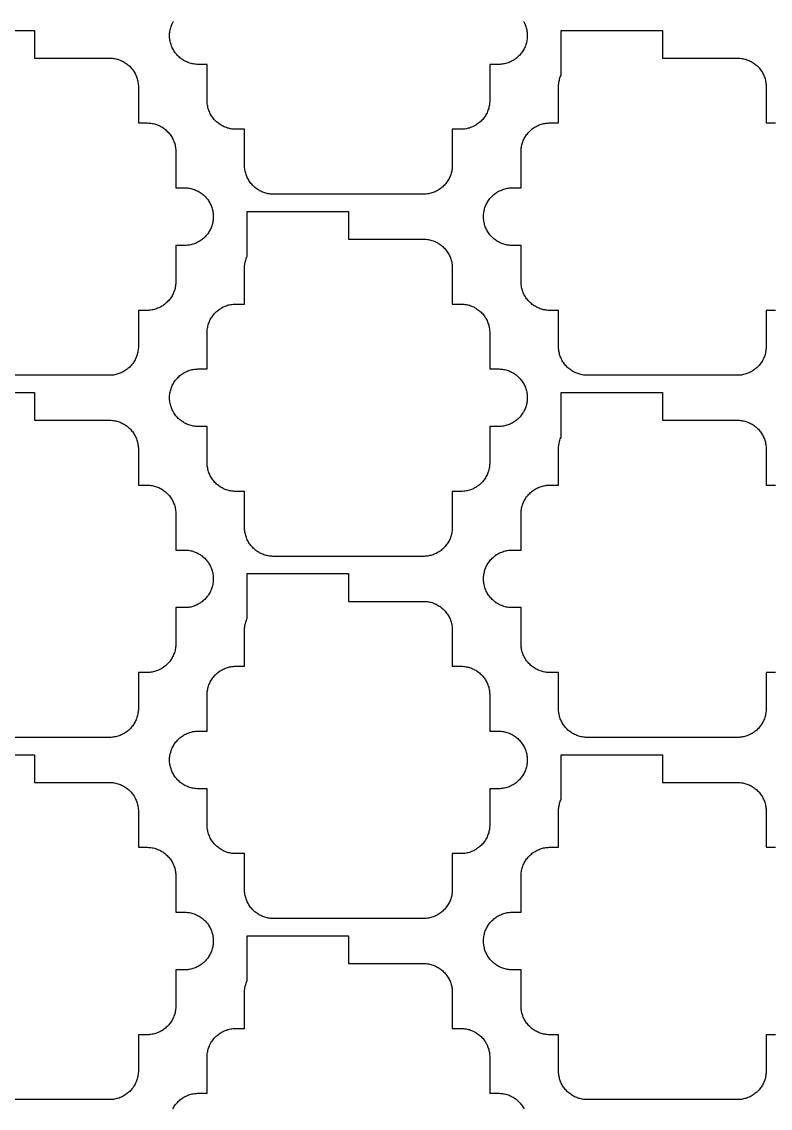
# Model space of a CAD drawing. Extents: x -49 to 54, y -38 to 38.
# Drawn here: x 2.5 to 15.47, y -20.18 to -1.33 of the extents above; entities that cross this region are included whole.
import ezdxf

# ---------------------------------------------------------------- set-up
doc = ezdxf.new("R2010")
doc.units = 0
doc.layers.add('CONDUCTIVE_LAYER_BACK_LAYER', color=2, linetype='CONTINUOUS')

msp = doc.modelspace()

# ---------------------------------------------------------------- linework, layer by layer
at = {"layer": 'CONDUCTIVE_LAYER_BACK_LAYER'}
for points in [[(0.964, -1.481), (2.721, -1.481), (2.721, -1.961), (4.031, -1.961), (4.051, -1.962), (4.071, -1.964), (4.09, -1.966), (4.11, -1.969), (4.129, -1.973), (4.149, -1.978), (4.168, -1.983), (4.187, -1.989), (4.205, -1.996), (4.224, -2.004), (4.242, -2.013), (4.259, -2.022), (4.277, -2.031), (4.294, -2.042), (4.31, -2.053), (4.326, -2.065), (4.341, -2.077), (4.356, -2.09), (4.371, -2.104), (4.385, -2.118), (4.398, -2.133), (4.411, -2.148), (4.423, -2.164), (4.435, -2.18), (4.445, -2.197), (4.456, -2.214), (4.465, -2.231), (4.474, -2.249), (4.482, -2.267), (4.489, -2.286), (4.496, -2.305), (4.502, -2.324), (4.507, -2.343), (4.511, -2.362), (4.515, -2.382), (4.517, -2.402), (4.519, -2.421), (4.521, -2.441), (4.521, -2.461), (4.521, -3.087), (4.681, -3.087), (4.701, -3.088), (4.721, -3.089), (4.74, -3.092), (4.76, -3.095), (4.779, -3.099), (4.799, -3.104), (4.818, -3.109), (4.837, -3.115), (4.855, -3.122), (4.874, -3.13), (4.892, -3.138), (4.909, -3.147), (4.927, -3.157), (4.944, -3.168), (4.96, -3.179), (4.976, -3.191), (4.991, -3.203), (5.006, -3.216), (5.021, -3.23), (5.035, -3.244), (5.048, -3.259), (5.061, -3.274), (5.073, -3.29), (5.085, -3.306), (5.095, -3.323), (5.106, -3.34), (5.115, -3.357), (5.124, -3.375), (5.132, -3.393), (5.139, -3.412), (5.146, -3.431), (5.152, -3.45), (5.157, -3.469), (5.161, -3.488), (5.165, -3.508), (5.167, -3.527), (5.169, -3.547), (5.171, -3.567), (5.171, -3.587), (5.171, -4.213), (5.331, -4.213), (5.351, -4.214), (5.371, -4.215), (5.39, -4.218), (5.41, -4.221), (5.429, -4.225), (5.449, -4.229), (5.468, -4.235), (5.487, -4.241), (5.505, -4.248), (5.524, -4.256), (5.542, -4.264), (5.559, -4.273), (5.577, -4.283), (5.594, -4.294), (5.61, -4.305), (5.626, -4.317), (5.641, -4.329), (5.656, -4.342), (5.671, -4.356), (5.685, -4.37), (5.698, -4.385), (5.711, -4.4), (5.723, -4.416), (5.735, -4.432), (5.745, -4.449), (5.756, -4.466), (5.765, -4.483), (5.774, -4.501), (5.782, -4.519), (5.789, -4.538), (5.796, -4.556), (5.802, -4.575), (5.807, -4.595), (5.811, -4.614), (5.815, -4.634), (5.817, -4.653), (5.819, -4.673), (5.821, -4.693), (5.821, -4.713), (5.821, -4.733), (5.819, -4.753), (5.817, -4.772), (5.815, -4.792), (5.811, -4.812), (5.807, -4.831), (5.802, -4.85), (5.796, -4.869), (5.789, -4.888), (5.782, -4.906), (5.774, -4.925), (5.765, -4.942), (5.756, -4.96), (5.745, -4.977), (5.735, -4.994), (5.723, -5.01), (5.711, -5.026), (5.698, -5.041), (5.685, -5.056), (5.671, -5.07), (5.656, -5.083), (5.641, -5.097), (5.626, -5.109), (5.61, -5.121), (5.594, -5.132), (5.577, -5.142), (5.559, -5.152), (5.542, -5.161), (5.524, -5.17), (5.505, -5.178), (5.487, -5.184), (5.468, -5.191), (5.449, -5.196), (5.429, -5.201), (5.41, -5.205), (5.39, -5.208), (5.371, -5.21), (5.351, -5.212), (5.331, -5.213), (5.171, -5.213), (5.171, -5.839), (5.171, -5.858), (5.169, -5.878), (5.167, -5.898), (5.165, -5.918), (5.161, -5.937), (5.157, -5.957), (5.152, -5.976), (5.146, -5.995), (5.139, -6.014), (5.132, -6.032), (5.124, -6.05), (5.115, -6.068), (5.106, -6.086), (5.095, -6.103), (5.085, -6.119), (5.073, -6.136), (5.061, -6.151), (5.048, -6.167), (5.035, -6.181), (5.021, -6.196), (5.006, -6.209), (4.991, -6.222), (4.976, -6.235), (4.96, -6.247), (4.944, -6.258), (4.927, -6.268), (4.909, -6.278), (4.892, -6.287), (4.874, -6.296), (4.855, -6.303), (4.837, -6.31), (4.818, -6.317), (4.799, -6.322), (4.779, -6.327), (4.76, -6.331), (4.74, -6.334), (4.721, -6.336), (4.701, -6.338), (4.681, -6.339), (4.521, -6.339), (4.521, -6.964), (4.521, -6.984), (4.519, -7.004), (4.517, -7.024), (4.515, -7.044), (4.511, -7.063), (4.507, -7.083), (4.502, -7.102), (4.496, -7.121), (4.489, -7.14), (4.482, -7.158), (4.474, -7.176), (4.465, -7.194), (4.456, -7.212), (4.445, -7.229), (4.435, -7.245), (4.423, -7.262), (4.411, -7.277), (4.398, -7.293), (4.385, -7.307), (4.371, -7.322), (4.356, -7.335), (4.341, -7.348), (4.326, -7.361), (4.31, -7.372), (4.294, -7.384), (4.277, -7.394), (4.259, -7.404), (4.242, -7.413), (4.224, -7.421), (4.205, -7.429), (4.187, -7.436), (4.168, -7.442), (4.149, -7.448), (4.129, -7.453), (4.11, -7.456), (4.09, -7.46), (4.071, -7.462), (4.051, -7.464), (4.031, -7.464), (1.411, -7.464)], [(11.197, -1.324), (11.207, -1.341), (11.216, -1.359), (11.224, -1.377), (11.231, -1.396), (11.238, -1.415), (11.244, -1.434), (11.249, -1.453), (11.253, -1.472), (11.256, -1.492), (11.259, -1.511), (11.261, -1.531), (11.262, -1.551), (11.263, -1.571), (11.262, -1.591), (11.261, -1.611), (11.259, -1.63), (11.256, -1.65), (11.253, -1.67), (11.249, -1.689), (11.244, -1.708), (11.238, -1.727), (11.231, -1.746), (11.224, -1.765), (11.216, -1.783), (11.207, -1.801), (11.197, -1.818), (11.187, -1.835), (11.176, -1.852), (11.165, -1.868), (11.153, -1.884), (11.14, -1.899), (11.127, -1.914), (11.113, -1.928), (11.098, -1.942), (11.083, -1.955), (11.068, -1.967), (11.052, -1.979), (11.035, -1.99), (11.019, -2.001), (11.001, -2.01), (10.984, -2.02), (10.966, -2.028), (10.947, -2.036), (10.929, -2.043), (10.91, -2.049), (10.891, -2.054), (10.871, -2.059), (10.852, -2.063), (10.832, -2.066), (10.812, -2.068), (10.793, -2.07), (10.773, -2.071), (10.613, -2.071), (10.613, -2.697), (10.612, -2.717), (10.611, -2.736), (10.609, -2.756), (10.606, -2.776), (10.603, -2.796), (10.599, -2.815), (10.594, -2.834), (10.588, -2.853), (10.581, -2.872), (10.574, -2.89), (10.566, -2.909), (10.557, -2.926), (10.547, -2.944), (10.537, -2.961), (10.526, -2.978), (10.515, -2.994), (10.503, -3.01), (10.49, -3.025), (10.477, -3.04), (10.463, -3.054), (10.448, -3.067), (10.433, -3.08), (10.418, -3.093), (10.402, -3.105), (10.385, -3.116), (10.369, -3.126), (10.351, -3.136), (10.334, -3.145), (10.316, -3.154), (10.297, -3.162), (10.279, -3.168), (10.26, -3.175), (10.241, -3.18), (10.221, -3.185), (10.202, -3.189), (10.182, -3.192), (10.162, -3.194), (10.143, -3.196), (10.123, -3.197), (9.963, -3.197), (9.963, -3.823), (9.962, -3.842), (9.961, -3.862), (9.959, -3.882), (9.956, -3.902), (9.953, -3.921), (9.949, -3.941), (9.944, -3.96), (9.938, -3.979), (9.931, -3.998), (9.924, -4.016), (9.916, -4.034), (9.907, -4.052), (9.897, -4.07), (9.887, -4.087), (9.876, -4.103), (9.865, -4.12), (9.853, -4.135), (9.84, -4.151), (9.827, -4.165), (9.813, -4.18), (9.798, -4.193), (9.783, -4.206), (9.768, -4.219), (9.752, -4.231), (9.735, -4.242), (9.719, -4.252), (9.701, -4.262), (9.684, -4.271), (9.666, -4.28), (9.647, -4.287), (9.629, -4.294), (9.61, -4.301), (9.591, -4.306), (9.571, -4.311), (9.552, -4.315), (9.532, -4.318), (9.512, -4.32), (9.493, -4.322), (9.473, -4.322), (6.853, -4.322), (6.833, -4.322), (6.813, -4.32), (6.793, -4.318), (6.774, -4.315), (6.754, -4.311), (6.735, -4.306), (6.716, -4.301), (6.697, -4.294), (6.678, -4.287), (6.66, -4.28), (6.642, -4.271), (6.624, -4.262), (6.607, -4.252), (6.59, -4.242), (6.574, -4.231), (6.558, -4.219), (6.542, -4.206), (6.527, -4.193), (6.513, -4.18), (6.499, -4.165), (6.486, -4.151), (6.473, -4.135), (6.461, -4.12), (6.449, -4.103), (6.438, -4.087), (6.428, -4.07), (6.419, -4.052), (6.41, -4.034), (6.402, -4.016), (6.394, -3.998), (6.388, -3.979), (6.382, -3.96), (6.377, -3.941), (6.373, -3.921), (6.369, -3.902), (6.366, -3.882), (6.364, -3.862), (6.363, -3.842), (6.363, -3.823), (6.363, -3.197), (6.203, -3.197), (6.183, -3.196), (6.163, -3.194), (6.143, -3.192), (6.124, -3.189), (6.104, -3.185), (6.085, -3.18), (6.066, -3.175), (6.047, -3.168), (6.028, -3.162), (6.01, -3.154), (5.992, -3.145), (5.974, -3.136), (5.957, -3.126), (5.94, -3.116), (5.924, -3.105), (5.908, -3.093), (5.892, -3.08), (5.877, -3.067), (5.863, -3.054), (5.849, -3.04), (5.836, -3.025), (5.823, -3.01), (5.811, -2.994), (5.799, -2.978), (5.788, -2.961), (5.778, -2.944), (5.769, -2.926), (5.76, -2.909), (5.752, -2.89), (5.744, -2.872), (5.738, -2.853), (5.732, -2.834), (5.727, -2.815), (5.723, -2.796), (5.719, -2.776), (5.716, -2.756), (5.714, -2.736), (5.713, -2.717), (5.713, -2.697), (5.713, -2.071), (5.553, -2.071), (5.533, -2.07), (5.513, -2.068), (5.493, -2.066), (5.474, -2.063), (5.454, -2.059), (5.435, -2.054), (5.416, -2.049), (5.397, -2.043), (5.378, -2.036), (5.36, -2.028), (5.342, -2.02), (5.324, -2.01), (5.307, -2.001), (5.29, -1.99), (5.274, -1.979), (5.258, -1.967), (5.242, -1.955), (5.227, -1.942), (5.213, -1.928), (5.199, -1.914), (5.186, -1.899), (5.173, -1.884), (5.161, -1.868), (5.149, -1.852), (5.138, -1.835), (5.128, -1.818), (5.119, -1.801), (5.11, -1.783), (5.102, -1.765), (5.094, -1.746), (5.088, -1.727), (5.082, -1.708), (5.077, -1.689), (5.073, -1.67), (5.069, -1.65), (5.066, -1.63), (5.064, -1.611), (5.063, -1.591), (5.063, -1.571), (5.063, -1.551), (5.064, -1.531), (5.066, -1.511), (5.069, -1.492), (5.073, -1.472), (5.077, -1.453), (5.082, -1.434), (5.088, -1.415), (5.094, -1.396), (5.102, -1.377), (5.11, -1.359), (5.119, -1.341), (5.128, -1.324)], [(15.565, -6.339), (15.405, -6.339), (15.405, -6.964), (15.404, -6.984), (15.403, -7.004), (15.401, -7.024), (15.398, -7.044), (15.395, -7.063), (15.39, -7.083), (15.385, -7.102), (15.38, -7.121), (15.373, -7.14), (15.366, -7.158), (15.358, -7.176), (15.349, -7.194), (15.339, -7.212), (15.329, -7.229), (15.318, -7.245), (15.307, -7.262), (15.295, -7.277), (15.282, -7.293), (15.269, -7.307), (15.255, -7.322), (15.24, -7.335), (15.225, -7.348), (15.21, -7.361), (15.194, -7.372), (15.177, -7.384), (15.16, -7.394), (15.143, -7.404), (15.125, -7.413), (15.107, -7.421), (15.089, -7.429), (15.07, -7.436), (15.052, -7.442), (15.032, -7.448), (15.013, -7.453), (14.994, -7.456), (14.974, -7.46), (14.954, -7.462), (14.934, -7.464), (14.915, -7.464), (12.295, -7.464), (12.275, -7.464), (12.255, -7.462), (12.235, -7.46), (12.216, -7.456), (12.196, -7.453), (12.177, -7.448), (12.158, -7.442), (12.139, -7.436), (12.12, -7.429), (12.102, -7.421), (12.084, -7.413), (12.066, -7.404), (12.049, -7.394), (12.032, -7.384), (12.016, -7.372), (12, -7.361), (11.984, -7.348), (11.969, -7.335), (11.955, -7.322), (11.941, -7.307), (11.927, -7.293), (11.915, -7.277), (11.902, -7.262), (11.891, -7.245), (11.88, -7.229), (11.87, -7.212), (11.861, -7.194), (11.852, -7.176), (11.844, -7.158), (11.836, -7.14), (11.83, -7.121), (11.824, -7.102), (11.819, -7.083), (11.814, -7.063), (11.811, -7.044), (11.808, -7.024), (11.806, -7.004), (11.805, -6.984), (11.805, -6.964), (11.805, -6.339), (11.645, -6.339), (11.625, -6.338), (11.605, -6.336), (11.585, -6.334), (11.566, -6.331), (11.546, -6.327), (11.527, -6.322), (11.508, -6.317), (11.489, -6.31), (11.47, -6.303), (11.452, -6.296), (11.434, -6.287), (11.416, -6.278), (11.399, -6.268), (11.382, -6.258), (11.366, -6.247), (11.35, -6.235), (11.334, -6.222), (11.319, -6.209), (11.305, -6.196), (11.291, -6.181), (11.277, -6.167), (11.265, -6.151), (11.252, -6.136), (11.241, -6.119), (11.23, -6.103), (11.22, -6.086), (11.211, -6.068), (11.202, -6.05), (11.194, -6.032), (11.186, -6.014), (11.18, -5.995), (11.174, -5.976), (11.169, -5.957), (11.164, -5.937), (11.161, -5.918), (11.158, -5.898), (11.156, -5.878), (11.155, -5.858), (11.155, -5.839), (11.155, -5.213), (10.995, -5.213), (10.975, -5.212), (10.955, -5.21), (10.935, -5.208), (10.916, -5.205), (10.896, -5.201), (10.877, -5.196), (10.858, -5.191), (10.839, -5.184), (10.82, -5.178), (10.802, -5.17), (10.784, -5.161), (10.766, -5.152), (10.749, -5.142), (10.732, -5.132), (10.716, -5.121), (10.7, -5.109), (10.684, -5.097), (10.669, -5.083), (10.655, -5.07), (10.641, -5.056), (10.627, -5.041), (10.615, -5.026), (10.602, -5.01), (10.591, -4.994), (10.58, -4.977), (10.57, -4.96), (10.561, -4.942), (10.552, -4.925), (10.544, -4.906), (10.536, -4.888), (10.53, -4.869), (10.524, -4.85), (10.519, -4.831), (10.514, -4.812), (10.511, -4.792), (10.508, -4.772), (10.506, -4.753), (10.505, -4.733), (10.505, -4.713), (10.505, -4.693), (10.506, -4.673), (10.508, -4.653), (10.511, -4.634), (10.514, -4.614), (10.519, -4.595), (10.524, -4.575), (10.53, -4.556), (10.536, -4.538), (10.544, -4.519), (10.552, -4.501), (10.561, -4.483), (10.57, -4.466), (10.58, -4.449), (10.591, -4.432), (10.602, -4.416), (10.615, -4.4), (10.627, -4.385), (10.641, -4.37), (10.655, -4.356), (10.669, -4.342), (10.684, -4.329), (10.7, -4.317), (10.716, -4.305), (10.732, -4.294), (10.749, -4.283), (10.766, -4.273), (10.784, -4.264), (10.802, -4.256), (10.82, -4.248), (10.839, -4.241), (10.858, -4.235), (10.877, -4.229), (10.896, -4.225), (10.916, -4.221), (10.935, -4.218), (10.955, -4.215), (10.975, -4.214), (10.995, -4.213), (11.155, -4.213), (11.155, -3.587), (11.155, -3.567), (11.156, -3.547), (11.158, -3.527), (11.161, -3.508), (11.164, -3.488), (11.169, -3.469), (11.174, -3.45), (11.18, -3.431), (11.186, -3.412), (11.194, -3.393), (11.202, -3.375), (11.211, -3.357), (11.22, -3.34), (11.23, -3.323), (11.241, -3.306), (11.252, -3.29), (11.265, -3.274), (11.277, -3.259), (11.291, -3.244), (11.305, -3.23), (11.319, -3.216), (11.334, -3.203), (11.35, -3.191), (11.366, -3.179), (11.382, -3.168), (11.399, -3.157), (11.416, -3.147), (11.434, -3.138), (11.452, -3.13), (11.47, -3.122), (11.489, -3.115), (11.508, -3.109), (11.527, -3.104), (11.546, -3.099), (11.566, -3.095), (11.585, -3.092), (11.605, -3.089), (11.625, -3.088), (11.645, -3.087), (11.805, -3.087), (11.805, -2.461), (11.805, -2.441), (11.806, -2.421), (11.808, -2.402), (11.811, -2.382), (11.814, -2.362), (11.819, -2.343), (11.824, -2.324), (11.83, -2.305), (11.836, -2.286), (11.844, -2.267), (11.848, -2.258), (11.848, -1.481), (13.605, -1.481), (13.605, -1.961), (14.915, -1.961), (14.934, -1.962), (14.954, -1.964), (14.974, -1.966), (14.994, -1.969), (15.013, -1.973), (15.032, -1.978), (15.052, -1.983), (15.07, -1.989), (15.089, -1.996), (15.107, -2.004), (15.125, -2.013), (15.143, -2.022), (15.16, -2.031), (15.177, -2.042), (15.194, -2.053), (15.21, -2.065), (15.225, -2.077), (15.24, -2.09), (15.255, -2.104), (15.269, -2.118), (15.282, -2.133), (15.295, -2.148), (15.307, -2.164), (15.318, -2.18), (15.329, -2.197), (15.339, -2.214), (15.349, -2.231), (15.358, -2.249), (15.366, -2.267), (15.373, -2.286), (15.38, -2.305), (15.385, -2.324), (15.39, -2.343), (15.395, -2.362), (15.398, -2.382), (15.401, -2.402), (15.403, -2.421), (15.404, -2.441), (15.405, -2.461), (15.405, -3.087), (15.565, -3.087)], [(0.964, -7.765), (2.721, -7.765), (2.721, -8.245), (4.031, -8.245), (4.051, -8.246), (4.071, -8.247), (4.09, -8.25), (4.11, -8.253), (4.129, -8.257), (4.149, -8.261), (4.168, -8.267), (4.187, -8.273), (4.205, -8.28), (4.224, -8.288), (4.242, -8.296), (4.259, -8.305), (4.277, -8.315), (4.294, -8.326), (4.31, -8.337), (4.326, -8.349), (4.341, -8.361), (4.356, -8.374), (4.371, -8.388), (4.385, -8.402), (4.398, -8.417), (4.411, -8.432), (4.423, -8.448), (4.435, -8.464), (4.445, -8.481), (4.456, -8.498), (4.465, -8.515), (4.474, -8.533), (4.482, -8.551), (4.489, -8.57), (4.496, -8.588), (4.502, -8.607), (4.507, -8.627), (4.511, -8.646), (4.515, -8.666), (4.517, -8.685), (4.519, -8.705), (4.521, -8.725), (4.521, -8.745), (4.521, -9.371), (4.681, -9.371), (4.701, -9.372), (4.721, -9.373), (4.74, -9.376), (4.76, -9.379), (4.779, -9.383), (4.799, -9.387), (4.818, -9.393), (4.837, -9.399), (4.855, -9.406), (4.874, -9.414), (4.892, -9.422), (4.909, -9.431), (4.927, -9.441), (4.944, -9.452), (4.96, -9.463), (4.976, -9.474), (4.991, -9.487), (5.006, -9.5), (5.021, -9.514), (5.035, -9.528), (5.048, -9.543), (5.061, -9.558), (5.073, -9.574), (5.085, -9.59), (5.095, -9.606), (5.106, -9.624), (5.115, -9.641), (5.124, -9.659), (5.132, -9.677), (5.139, -9.696), (5.146, -9.714), (5.152, -9.733), (5.157, -9.752), (5.161, -9.772), (5.165, -9.791), (5.167, -9.811), (5.169, -9.831), (5.171, -9.851), (5.171, -9.871), (5.171, -10.497), (5.331, -10.497), (5.351, -10.497), (5.371, -10.499), (5.39, -10.501), (5.41, -10.504), (5.429, -10.508), (5.449, -10.513), (5.468, -10.519), (5.487, -10.525), (5.505, -10.532), (5.524, -10.539), (5.542, -10.548), (5.559, -10.557), (5.577, -10.567), (5.594, -10.577), (5.61, -10.589), (5.626, -10.6), (5.641, -10.613), (5.656, -10.626), (5.671, -10.639), (5.685, -10.654), (5.698, -10.668), (5.711, -10.684), (5.723, -10.699), (5.735, -10.716), (5.745, -10.732), (5.756, -10.749), (5.765, -10.767), (5.774, -10.785), (5.782, -10.803), (5.789, -10.821), (5.796, -10.84), (5.802, -10.859), (5.807, -10.878), (5.811, -10.898), (5.815, -10.917), (5.817, -10.937), (5.819, -10.957), (5.821, -10.977), (5.821, -10.997), (5.821, -11.016), (5.819, -11.036), (5.817, -11.056), (5.815, -11.076), (5.811, -11.095), (5.807, -11.115), (5.802, -11.134), (5.796, -11.153), (5.789, -11.172), (5.782, -11.19), (5.774, -11.208), (5.765, -11.226), (5.756, -11.244), (5.745, -11.261), (5.735, -11.277), (5.723, -11.294), (5.711, -11.309), (5.698, -11.325), (5.685, -11.339), (5.671, -11.354), (5.656, -11.367), (5.641, -11.38), (5.626, -11.393), (5.61, -11.404), (5.594, -11.416), (5.577, -11.426), (5.559, -11.436), (5.542, -11.445), (5.524, -11.454), (5.505, -11.461), (5.487, -11.468), (5.468, -11.474), (5.449, -11.48), (5.429, -11.485), (5.41, -11.489), (5.39, -11.492), (5.371, -11.494), (5.351, -11.496), (5.331, -11.496), (5.171, -11.496), (5.171, -12.122), (5.171, -12.142), (5.169, -12.162), (5.167, -12.182), (5.165, -12.202), (5.161, -12.221), (5.157, -12.241), (5.152, -12.26), (5.146, -12.279), (5.139, -12.297), (5.132, -12.316), (5.124, -12.334), (5.115, -12.352), (5.106, -12.369), (5.095, -12.387), (5.085, -12.403), (5.073, -12.419), (5.061, -12.435), (5.048, -12.45), (5.035, -12.465), (5.021, -12.479), (5.006, -12.493), (4.991, -12.506), (4.976, -12.519), (4.96, -12.53), (4.944, -12.541), (4.927, -12.552), (4.909, -12.562), (4.892, -12.571), (4.874, -12.579), (4.855, -12.587), (4.837, -12.594), (4.818, -12.6), (4.799, -12.606), (4.779, -12.61), (4.76, -12.614), (4.74, -12.618), (4.721, -12.62), (4.701, -12.621), (4.681, -12.622), (4.521, -12.622), (4.521, -13.248), (4.521, -13.268), (4.519, -13.288), (4.517, -13.308), (4.515, -13.327), (4.511, -13.347), (4.507, -13.366), (4.502, -13.386), (4.496, -13.405), (4.489, -13.423), (4.482, -13.442), (4.474, -13.46), (4.465, -13.478), (4.456, -13.495), (4.445, -13.512), (4.435, -13.529), (4.423, -13.545), (4.411, -13.561), (4.398, -13.576), (4.385, -13.591), (4.371, -13.605), (4.356, -13.619), (4.341, -13.632), (4.326, -13.644), (4.31, -13.656), (4.294, -13.667), (4.277, -13.678), (4.259, -13.688), (4.242, -13.697), (4.224, -13.705), (4.205, -13.713), (4.187, -13.72), (4.168, -13.726), (4.149, -13.732), (4.129, -13.736), (4.11, -13.74), (4.09, -13.743), (4.071, -13.746), (4.051, -13.747), (4.031, -13.748), (1.411, -13.748)], [(15.565, -12.622), (15.405, -12.622), (15.405, -13.248), (15.404, -13.268), (15.403, -13.288), (15.401, -13.308), (15.398, -13.327), (15.395, -13.347), (15.39, -13.366), (15.385, -13.386), (15.38, -13.405), (15.373, -13.423), (15.366, -13.442), (15.358, -13.46), (15.349, -13.478), (15.339, -13.495), (15.329, -13.512), (15.318, -13.529), (15.307, -13.545), (15.295, -13.561), (15.282, -13.576), (15.269, -13.591), (15.255, -13.605), (15.24, -13.619), (15.225, -13.632), (15.21, -13.644), (15.194, -13.656), (15.177, -13.667), (15.16, -13.678), (15.143, -13.688), (15.125, -13.697), (15.107, -13.705), (15.089, -13.713), (15.07, -13.72), (15.052, -13.726), (15.032, -13.732), (15.013, -13.736), (14.994, -13.74), (14.974, -13.743), (14.954, -13.746), (14.934, -13.747), (14.915, -13.748), (12.295, -13.748), (12.275, -13.747), (12.255, -13.746), (12.235, -13.743), (12.216, -13.74), (12.196, -13.736), (12.177, -13.732), (12.158, -13.726), (12.139, -13.72), (12.12, -13.713), (12.102, -13.705), (12.084, -13.697), (12.066, -13.688), (12.049, -13.678), (12.032, -13.667), (12.016, -13.656), (12, -13.644), (11.984, -13.632), (11.969, -13.619), (11.955, -13.605), (11.941, -13.591), (11.927, -13.576), (11.915, -13.561), (11.902, -13.545), (11.891, -13.529), (11.88, -13.512), (11.87, -13.495), (11.861, -13.478), (11.852, -13.46), (11.844, -13.442), (11.836, -13.423), (11.83, -13.405), (11.824, -13.386), (11.819, -13.366), (11.814, -13.347), (11.811, -13.327), (11.808, -13.308), (11.806, -13.288), (11.805, -13.268), (11.805, -13.248), (11.805, -12.622), (11.645, -12.622), (11.625, -12.621), (11.605, -12.62), (11.585, -12.618), (11.566, -12.614), (11.546, -12.61), (11.527, -12.606), (11.508, -12.6), (11.489, -12.594), (11.47, -12.587), (11.452, -12.579), (11.434, -12.571), (11.416, -12.562), (11.399, -12.552), (11.382, -12.541), (11.366, -12.53), (11.35, -12.519), (11.334, -12.506), (11.319, -12.493), (11.305, -12.479), (11.291, -12.465), (11.277, -12.45), (11.265, -12.435), (11.252, -12.419), (11.241, -12.403), (11.23, -12.387), (11.22, -12.369), (11.211, -12.352), (11.202, -12.334), (11.194, -12.316), (11.186, -12.297), (11.18, -12.279), (11.174, -12.26), (11.169, -12.241), (11.164, -12.221), (11.161, -12.202), (11.158, -12.182), (11.156, -12.162), (11.155, -12.142), (11.155, -12.122), (11.155, -11.496), (10.995, -11.496), (10.975, -11.496), (10.955, -11.494), (10.935, -11.492), (10.916, -11.489), (10.896, -11.485), (10.877, -11.48), (10.858, -11.474), (10.839, -11.468), (10.82, -11.461), (10.802, -11.454), (10.784, -11.445), (10.766, -11.436), (10.749, -11.426), (10.732, -11.416), (10.716, -11.404), (10.7, -11.393), (10.684, -11.38), (10.669, -11.367), (10.655, -11.354), (10.641, -11.339), (10.627, -11.325), (10.615, -11.309), (10.602, -11.294), (10.591, -11.277), (10.58, -11.261), (10.57, -11.244), (10.561, -11.226), (10.552, -11.208), (10.544, -11.19), (10.536, -11.172), (10.53, -11.153), (10.524, -11.134), (10.519, -11.115), (10.514, -11.095), (10.511, -11.076), (10.508, -11.056), (10.506, -11.036), (10.505, -11.016), (10.505, -10.997), (10.505, -10.977), (10.506, -10.957), (10.508, -10.937), (10.511, -10.917), (10.514, -10.898), (10.519, -10.878), (10.524, -10.859), (10.53, -10.84), (10.536, -10.821), (10.544, -10.803), (10.552, -10.785), (10.561, -10.767), (10.57, -10.749), (10.58, -10.732), (10.591, -10.716), (10.602, -10.699), (10.615, -10.684), (10.627, -10.668), (10.641, -10.654), (10.655, -10.639), (10.669, -10.626), (10.684, -10.613), (10.7, -10.6), (10.716, -10.589), (10.732, -10.577), (10.749, -10.567), (10.766, -10.557), (10.784, -10.548), (10.802, -10.539), (10.82, -10.532), (10.839, -10.525), (10.858, -10.519), (10.877, -10.513), (10.896, -10.508), (10.916, -10.504), (10.935, -10.501), (10.955, -10.499), (10.975, -10.497), (10.995, -10.497), (11.155, -10.497), (11.155, -9.871), (11.155, -9.851), (11.156, -9.831), (11.158, -9.811), (11.161, -9.791), (11.164, -9.772), (11.169, -9.752), (11.174, -9.733), (11.18, -9.714), (11.186, -9.696), (11.194, -9.677), (11.202, -9.659), (11.211, -9.641), (11.22, -9.624), (11.23, -9.606), (11.241, -9.59), (11.252, -9.574), (11.265, -9.558), (11.277, -9.543), (11.291, -9.528), (11.305, -9.514), (11.319, -9.5), (11.334, -9.487), (11.35, -9.474), (11.366, -9.463), (11.382, -9.452), (11.399, -9.441), (11.416, -9.431), (11.434, -9.422), (11.452, -9.414), (11.47, -9.406), (11.489, -9.399), (11.508, -9.393), (11.527, -9.387), (11.546, -9.383), (11.566, -9.379), (11.585, -9.376), (11.605, -9.373), (11.625, -9.372), (11.645, -9.371), (11.805, -9.371), (11.805, -8.745), (11.805, -8.725), (11.806, -8.705), (11.808, -8.685), (11.811, -8.666), (11.814, -8.646), (11.819, -8.627), (11.824, -8.607), (11.83, -8.588), (11.836, -8.57), (11.844, -8.551), (11.848, -8.542), (11.848, -7.765), (13.605, -7.765), (13.605, -8.245), (14.915, -8.245), (14.934, -8.246), (14.954, -8.247), (14.974, -8.25), (14.994, -8.253), (15.013, -8.257), (15.032, -8.261), (15.052, -8.267), (15.07, -8.273), (15.089, -8.28), (15.107, -8.288), (15.125, -8.296), (15.143, -8.305), (15.16, -8.315), (15.177, -8.326), (15.194, -8.337), (15.21, -8.349), (15.225, -8.361), (15.24, -8.374), (15.255, -8.388), (15.269, -8.402), (15.282, -8.417), (15.295, -8.432), (15.307, -8.448), (15.318, -8.464), (15.329, -8.481), (15.339, -8.498), (15.349, -8.515), (15.358, -8.533), (15.366, -8.551), (15.373, -8.57), (15.38, -8.588), (15.385, -8.607), (15.39, -8.627), (15.395, -8.646), (15.398, -8.666), (15.401, -8.685), (15.403, -8.705), (15.404, -8.725), (15.405, -8.745), (15.405, -9.371), (15.565, -9.371)], [(0.964, -14.048), (2.721, -14.048), (2.721, -14.529), (4.031, -14.529), (4.051, -14.529), (4.071, -14.531), (4.09, -14.533), (4.11, -14.537), (4.129, -14.54), (4.149, -14.545), (4.168, -14.551), (4.187, -14.557), (4.205, -14.564), (4.224, -14.572), (4.242, -14.58), (4.259, -14.589), (4.277, -14.599), (4.294, -14.609), (4.31, -14.621), (4.326, -14.632), (4.341, -14.645), (4.356, -14.658), (4.371, -14.672), (4.385, -14.686), (4.398, -14.7), (4.411, -14.716), (4.423, -14.731), (4.435, -14.748), (4.445, -14.764), (4.456, -14.781), (4.465, -14.799), (4.474, -14.817), (4.482, -14.835), (4.489, -14.853), (4.496, -14.872), (4.502, -14.891), (4.507, -14.91), (4.511, -14.93), (4.515, -14.949), (4.517, -14.969), (4.519, -14.989), (4.521, -15.009), (4.521, -15.029), (4.521, -15.654), (4.681, -15.654), (4.701, -15.655), (4.721, -15.657), (4.74, -15.659), (4.76, -15.662), (4.779, -15.666), (4.799, -15.671), (4.818, -15.676), (4.837, -15.683), (4.855, -15.69), (4.874, -15.697), (4.892, -15.706), (4.909, -15.715), (4.927, -15.725), (4.944, -15.735), (4.96, -15.746), (4.976, -15.758), (4.991, -15.771), (5.006, -15.784), (5.021, -15.797), (5.035, -15.812), (5.048, -15.826), (5.061, -15.842), (5.073, -15.857), (5.085, -15.874), (5.095, -15.89), (5.106, -15.907), (5.115, -15.925), (5.124, -15.943), (5.132, -15.961), (5.139, -15.979), (5.146, -15.998), (5.152, -16.017), (5.157, -16.036), (5.161, -16.056), (5.165, -16.075), (5.167, -16.095), (5.169, -16.115), (5.171, -16.135), (5.171, -16.154), (5.171, -16.78), (5.331, -16.78), (5.351, -16.781), (5.371, -16.783), (5.39, -16.785), (5.41, -16.788), (5.429, -16.792), (5.449, -16.797), (5.468, -16.802), (5.487, -16.809), (5.505, -16.815), (5.524, -16.823), (5.542, -16.832), (5.559, -16.841), (5.577, -16.851), (5.594, -16.861), (5.61, -16.872), (5.626, -16.884), (5.641, -16.896), (5.656, -16.91), (5.671, -16.923), (5.685, -16.937), (5.698, -16.952), (5.711, -16.967), (5.723, -16.983), (5.735, -16.999), (5.745, -17.016), (5.756, -17.033), (5.765, -17.051), (5.774, -17.068), (5.782, -17.087), (5.789, -17.105), (5.796, -17.124), (5.802, -17.143), (5.807, -17.162), (5.811, -17.181), (5.815, -17.201), (5.817, -17.221), (5.819, -17.24), (5.821, -17.26), (5.821, -17.28), (5.821, -17.3), (5.819, -17.32), (5.817, -17.34), (5.815, -17.359), (5.811, -17.379), (5.807, -17.398), (5.802, -17.418), (5.796, -17.437), (5.789, -17.455), (5.782, -17.474), (5.774, -17.492), (5.765, -17.51), (5.756, -17.527), (5.745, -17.544), (5.735, -17.561), (5.723, -17.577), (5.711, -17.593), (5.698, -17.608), (5.685, -17.623), (5.671, -17.637), (5.656, -17.651), (5.641, -17.664), (5.626, -17.676), (5.61, -17.688), (5.594, -17.699), (5.577, -17.71), (5.559, -17.72), (5.542, -17.729), (5.524, -17.737), (5.505, -17.745), (5.487, -17.752), (5.468, -17.758), (5.449, -17.764), (5.429, -17.768), (5.41, -17.772), (5.39, -17.775), (5.371, -17.778), (5.351, -17.779), (5.331, -17.78), (5.171, -17.78), (5.171, -18.406), (5.171, -18.426), (5.169, -18.446), (5.167, -18.466), (5.165, -18.485), (5.161, -18.505), (5.157, -18.524), (5.152, -18.543), (5.146, -18.562), (5.139, -18.581), (5.132, -18.6), (5.124, -18.618), (5.115, -18.636), (5.106, -18.653), (5.095, -18.67), (5.085, -18.687), (5.073, -18.703), (5.061, -18.719), (5.048, -18.734), (5.035, -18.749), (5.021, -18.763), (5.006, -18.777), (4.991, -18.79), (4.976, -18.802), (4.96, -18.814), (4.944, -18.825), (4.927, -18.836), (4.909, -18.846), (4.892, -18.855), (4.874, -18.863), (4.855, -18.871), (4.837, -18.878), (4.818, -18.884), (4.799, -18.889), (4.779, -18.894), (4.76, -18.898), (4.74, -18.901), (4.721, -18.904), (4.701, -18.905), (4.681, -18.906), (4.521, -18.906), (4.521, -19.532), (4.521, -19.552), (4.519, -19.572), (4.517, -19.591), (4.515, -19.611), (4.511, -19.631), (4.507, -19.65), (4.502, -19.669), (4.496, -19.688), (4.489, -19.707), (4.482, -19.726), (4.474, -19.744), (4.465, -19.762), (4.456, -19.779), (4.445, -19.796), (4.435, -19.813), (4.423, -19.829), (4.411, -19.845), (4.398, -19.86), (4.385, -19.875), (4.371, -19.889), (4.356, -19.903), (4.341, -19.916), (4.326, -19.928), (4.31, -19.94), (4.294, -19.951), (4.277, -19.962), (4.259, -19.971), (4.242, -19.981), (4.224, -19.989), (4.205, -19.997), (4.187, -20.004), (4.168, -20.01), (4.149, -20.015), (4.129, -20.02), (4.11, -20.024), (4.09, -20.027), (4.071, -20.029), (4.051, -20.031), (4.031, -20.032), (1.411, -20.032)], [(15.565, -18.906), (15.405, -18.906), (15.405, -19.532), (15.404, -19.552), (15.403, -19.572), (15.401, -19.591), (15.398, -19.611), (15.395, -19.631), (15.39, -19.65), (15.385, -19.669), (15.38, -19.688), (15.373, -19.707), (15.366, -19.726), (15.358, -19.744), (15.349, -19.762), (15.339, -19.779), (15.329, -19.796), (15.318, -19.813), (15.307, -19.829), (15.295, -19.845), (15.282, -19.86), (15.269, -19.875), (15.255, -19.889), (15.24, -19.903), (15.225, -19.916), (15.21, -19.928), (15.194, -19.94), (15.177, -19.951), (15.16, -19.962), (15.143, -19.971), (15.125, -19.981), (15.107, -19.989), (15.089, -19.997), (15.07, -20.004), (15.052, -20.01), (15.032, -20.015), (15.013, -20.02), (14.994, -20.024), (14.974, -20.027), (14.954, -20.029), (14.934, -20.031), (14.915, -20.032), (12.295, -20.032), (12.275, -20.031), (12.255, -20.029), (12.235, -20.027), (12.216, -20.024), (12.196, -20.02), (12.177, -20.015), (12.158, -20.01), (12.139, -20.004), (12.12, -19.997), (12.102, -19.989), (12.084, -19.981), (12.066, -19.971), (12.049, -19.962), (12.032, -19.951), (12.016, -19.94), (12, -19.928), (11.984, -19.916), (11.969, -19.903), (11.955, -19.889), (11.941, -19.875), (11.927, -19.86), (11.915, -19.845), (11.902, -19.829), (11.891, -19.813), (11.88, -19.796), (11.87, -19.779), (11.861, -19.762), (11.852, -19.744), (11.844, -19.726), (11.836, -19.707), (11.83, -19.688), (11.824, -19.669), (11.819, -19.65), (11.814, -19.631), (11.811, -19.611), (11.808, -19.591), (11.806, -19.572), (11.805, -19.552), (11.805, -19.532), (11.805, -18.906), (11.645, -18.906), (11.625, -18.905), (11.605, -18.904), (11.585, -18.901), (11.566, -18.898), (11.546, -18.894), (11.527, -18.889), (11.508, -18.884), (11.489, -18.878), (11.47, -18.871), (11.452, -18.863), (11.434, -18.855), (11.416, -18.846), (11.399, -18.836), (11.382, -18.825), (11.366, -18.814), (11.35, -18.802), (11.334, -18.79), (11.319, -18.777), (11.305, -18.763), (11.291, -18.749), (11.277, -18.734), (11.265, -18.719), (11.252, -18.703), (11.241, -18.687), (11.23, -18.67), (11.22, -18.653), (11.211, -18.636), (11.202, -18.618), (11.194, -18.6), (11.186, -18.581), (11.18, -18.562), (11.174, -18.543), (11.169, -18.524), (11.164, -18.505), (11.161, -18.485), (11.158, -18.466), (11.156, -18.446), (11.155, -18.426), (11.155, -18.406), (11.155, -17.78), (10.995, -17.78), (10.975, -17.779), (10.955, -17.778), (10.935, -17.775), (10.916, -17.772), (10.896, -17.768), (10.877, -17.764), (10.858, -17.758), (10.839, -17.752), (10.82, -17.745), (10.802, -17.737), (10.784, -17.729), (10.766, -17.72), (10.749, -17.71), (10.732, -17.699), (10.716, -17.688), (10.7, -17.676), (10.684, -17.664), (10.669, -17.651), (10.655, -17.637), (10.641, -17.623), (10.627, -17.608), (10.615, -17.593), (10.602, -17.577), (10.591, -17.561), (10.58, -17.544), (10.57, -17.527), (10.561, -17.51), (10.552, -17.492), (10.544, -17.474), (10.536, -17.455), (10.53, -17.437), (10.524, -17.418), (10.519, -17.398), (10.514, -17.379), (10.511, -17.359), (10.508, -17.34), (10.506, -17.32), (10.505, -17.3), (10.505, -17.28), (10.505, -17.26), (10.506, -17.24), (10.508, -17.221), (10.511, -17.201), (10.514, -17.181), (10.519, -17.162), (10.524, -17.143), (10.53, -17.124), (10.536, -17.105), (10.544, -17.087), (10.552, -17.068), (10.561, -17.051), (10.57, -17.033), (10.58, -17.016), (10.591, -16.999), (10.602, -16.983), (10.615, -16.967), (10.627, -16.952), (10.641, -16.937), (10.655, -16.923), (10.669, -16.91), (10.684, -16.896), (10.7, -16.884), (10.716, -16.872), (10.732, -16.861), (10.749, -16.851), (10.766, -16.841), (10.784, -16.832), (10.802, -16.823), (10.82, -16.815), (10.839, -16.809), (10.858, -16.802), (10.877, -16.797), (10.896, -16.792), (10.916, -16.788), (10.935, -16.785), (10.955, -16.783), (10.975, -16.781), (10.995, -16.78), (11.155, -16.78), (11.155, -16.154), (11.155, -16.135), (11.156, -16.115), (11.158, -16.095), (11.161, -16.075), (11.164, -16.056), (11.169, -16.036), (11.174, -16.017), (11.18, -15.998), (11.186, -15.979), (11.194, -15.961), (11.202, -15.943), (11.211, -15.925), (11.22, -15.907), (11.23, -15.89), (11.241, -15.874), (11.252, -15.857), (11.265, -15.842), (11.277, -15.826), (11.291, -15.812), (11.305, -15.797), (11.319, -15.784), (11.334, -15.771), (11.35, -15.758), (11.366, -15.746), (11.382, -15.735), (11.399, -15.725), (11.416, -15.715), (11.434, -15.706), (11.452, -15.697), (11.47, -15.69), (11.489, -15.683), (11.508, -15.676), (11.527, -15.671), (11.546, -15.666), (11.566, -15.662), (11.585, -15.659), (11.605, -15.657), (11.625, -15.655), (11.645, -15.654), (11.805, -15.654), (11.805, -15.029), (11.805, -15.009), (11.806, -14.989), (11.808, -14.969), (11.811, -14.949), (11.814, -14.93), (11.819, -14.91), (11.824, -14.891), (11.83, -14.872), (11.836, -14.853), (11.844, -14.835), (11.848, -14.826), (11.848, -14.048), (13.605, -14.048), (13.605, -14.529), (14.915, -14.529), (14.934, -14.529), (14.954, -14.531), (14.974, -14.533), (14.994, -14.537), (15.013, -14.54), (15.032, -14.545), (15.052, -14.551), (15.07, -14.557), (15.089, -14.564), (15.107, -14.572), (15.125, -14.58), (15.143, -14.589), (15.16, -14.599), (15.177, -14.609), (15.194, -14.621), (15.21, -14.632), (15.225, -14.645), (15.24, -14.658), (15.255, -14.672), (15.269, -14.686), (15.282, -14.7), (15.295, -14.716), (15.307, -14.731), (15.318, -14.748), (15.329, -14.764), (15.339, -14.781), (15.349, -14.799), (15.358, -14.817), (15.366, -14.835), (15.373, -14.853), (15.38, -14.872), (15.385, -14.891), (15.39, -14.91), (15.395, -14.93), (15.398, -14.949), (15.401, -14.969), (15.403, -14.989), (15.404, -15.009), (15.405, -15.029), (15.405, -15.654), (15.565, -15.654)], [(5.119, -20.192), (5.128, -20.175), (5.138, -20.158), (5.149, -20.141), (5.161, -20.125), (5.173, -20.109), (5.186, -20.094), (5.199, -20.079), (5.213, -20.065), (5.227, -20.051), (5.242, -20.038), (5.258, -20.026), (5.274, -20.014), (5.29, -20.003), (5.307, -19.992), (5.324, -19.983), (5.342, -19.973), (5.36, -19.965), (5.378, -19.957), (5.397, -19.95), (5.416, -19.944), (5.435, -19.939), (5.454, -19.934), (5.474, -19.93), (5.493, -19.927), (5.513, -19.925), (5.533, -19.923), (5.553, -19.922), (5.713, -19.922), (5.713, -19.296), (5.713, -19.276), (5.714, -19.257), (5.716, -19.237), (5.719, -19.217), (5.723, -19.197), (5.727, -19.178), (5.732, -19.159), (5.738, -19.14), (5.744, -19.121), (5.752, -19.103), (5.76, -19.084), (5.769, -19.067), (5.778, -19.049), (5.788, -19.032), (5.799, -19.015), (5.811, -18.999), (5.823, -18.983), (5.836, -18.968), (5.849, -18.953), (5.863, -18.939), (5.877, -18.926), (5.892, -18.913), (5.908, -18.9), (5.924, -18.888), (5.94, -18.877), (5.957, -18.867), (5.974, -18.857), (5.992, -18.848), (6.01, -18.839), (6.028, -18.832), (6.047, -18.825), (6.066, -18.818), (6.085, -18.813), (6.104, -18.808), (6.124, -18.804), (6.143, -18.801), (6.163, -18.799), (6.183, -18.797), (6.203, -18.796), (6.363, -18.796), (6.363, -18.17), (6.363, -18.151), (6.364, -18.131), (6.366, -18.111), (6.369, -18.091), (6.373, -18.072), (6.377, -18.052), (6.382, -18.033), (6.388, -18.014), (6.394, -17.995), (6.402, -17.977), (6.406, -17.968), (6.406, -17.19), (8.163, -17.19), (8.163, -17.671), (9.473, -17.671), (9.493, -17.671), (9.512, -17.673), (9.532, -17.675), (9.552, -17.678), (9.571, -17.682), (9.591, -17.687), (9.61, -17.692), (9.629, -17.699), (9.647, -17.706), (9.666, -17.713), (9.684, -17.722), (9.701, -17.731), (9.719, -17.741), (9.735, -17.751), (9.752, -17.762), (9.768, -17.774), (9.783, -17.787), (9.798, -17.8), (9.813, -17.813), (9.827, -17.828), (9.84, -17.842), (9.853, -17.858), (9.865, -17.873), (9.876, -17.89), (9.887, -17.906), (9.897, -17.923), (9.907, -17.941), (9.916, -17.959), (9.924, -17.977), (9.931, -17.995), (9.938, -18.014), (9.944, -18.033), (9.949, -18.052), (9.953, -18.072), (9.956, -18.091), (9.959, -18.111), (9.961, -18.131), (9.962, -18.151), (9.963, -18.17), (9.963, -18.796), (10.123, -18.796), (10.143, -18.797), (10.162, -18.799), (10.182, -18.801), (10.202, -18.804), (10.221, -18.808), (10.241, -18.813), (10.26, -18.818), (10.279, -18.825), (10.297, -18.832), (10.316, -18.839), (10.334, -18.848), (10.351, -18.857), (10.369, -18.867), (10.385, -18.877), (10.402, -18.888), (10.418, -18.9), (10.433, -18.913), (10.448, -18.926), (10.463, -18.939), (10.477, -18.953), (10.49, -18.968), (10.503, -18.983), (10.515, -18.999), (10.526, -19.015), (10.537, -19.032), (10.547, -19.049), (10.557, -19.067), (10.566, -19.084), (10.574, -19.103), (10.581, -19.121), (10.588, -19.14), (10.594, -19.159), (10.599, -19.178), (10.603, -19.197), (10.606, -19.217), (10.609, -19.237), (10.611, -19.257), (10.612, -19.276), (10.613, -19.296), (10.613, -19.922), (10.773, -19.922), (10.793, -19.923), (10.812, -19.925), (10.832, -19.927), (10.852, -19.93), (10.871, -19.934), (10.891, -19.939), (10.91, -19.944), (10.929, -19.95), (10.947, -19.957), (10.966, -19.965), (10.984, -19.973), (11.001, -19.983), (11.019, -19.992), (11.035, -20.003), (11.052, -20.014), (11.068, -20.026), (11.083, -20.038), (11.098, -20.051), (11.113, -20.065), (11.127, -20.079), (11.14, -20.094), (11.153, -20.109), (11.165, -20.125), (11.176, -20.141), (11.187, -20.158), (11.197, -20.175), (11.207, -20.192)]]:
    msp.add_lwpolyline(points, dxfattribs=at)
for points in [[(9.963, -10.106), (9.962, -10.126), (9.961, -10.146), (9.959, -10.166), (9.956, -10.186), (9.953, -10.205), (9.949, -10.224), (9.944, -10.244), (9.938, -10.263), (9.931, -10.281), (9.924, -10.3), (9.916, -10.318), (9.907, -10.336), (9.897, -10.353), (9.887, -10.371), (9.876, -10.387), (9.865, -10.403), (9.853, -10.419), (9.84, -10.434), (9.827, -10.449), (9.813, -10.463), (9.798, -10.477), (9.783, -10.49), (9.768, -10.502), (9.752, -10.514), (9.735, -10.525), (9.719, -10.536), (9.701, -10.546), (9.684, -10.555), (9.666, -10.563), (9.647, -10.571), (9.629, -10.578), (9.61, -10.584), (9.591, -10.59), (9.571, -10.594), (9.552, -10.598), (9.532, -10.601), (9.512, -10.604), (9.493, -10.605), (9.473, -10.606), (6.853, -10.606), (6.833, -10.605), (6.813, -10.604), (6.793, -10.601), (6.774, -10.598), (6.754, -10.594), (6.735, -10.59), (6.716, -10.584), (6.697, -10.578), (6.678, -10.571), (6.66, -10.563), (6.642, -10.555), (6.624, -10.546), (6.607, -10.536), (6.59, -10.525), (6.574, -10.514), (6.558, -10.502), (6.542, -10.49), (6.527, -10.477), (6.513, -10.463), (6.499, -10.449), (6.486, -10.434), (6.473, -10.419), (6.461, -10.403), (6.449, -10.387), (6.438, -10.371), (6.428, -10.353), (6.419, -10.336), (6.41, -10.318), (6.402, -10.3), (6.394, -10.281), (6.388, -10.263), (6.382, -10.244), (6.377, -10.224), (6.373, -10.205), (6.369, -10.186), (6.366, -10.166), (6.364, -10.146), (6.363, -10.126), (6.363, -10.106), (6.363, -9.48), (6.203, -9.48), (6.183, -9.48), (6.163, -9.478), (6.143, -9.476), (6.124, -9.472), (6.104, -9.469), (6.085, -9.464), (6.066, -9.458), (6.047, -9.452), (6.028, -9.445), (6.01, -9.438), (5.992, -9.429), (5.974, -9.42), (5.957, -9.41), (5.94, -9.4), (5.924, -9.388), (5.908, -9.377), (5.892, -9.364), (5.877, -9.351), (5.863, -9.338), (5.849, -9.323), (5.836, -9.309), (5.823, -9.293), (5.811, -9.278), (5.799, -9.261), (5.788, -9.245), (5.778, -9.228), (5.769, -9.21), (5.76, -9.192), (5.752, -9.174), (5.744, -9.156), (5.738, -9.137), (5.732, -9.118), (5.727, -9.099), (5.723, -9.079), (5.719, -9.06), (5.716, -9.04), (5.714, -9.02), (5.713, -9), (5.713, -8.98), (5.713, -8.355), (5.553, -8.355), (5.533, -8.354), (5.513, -8.352), (5.493, -8.35), (5.474, -8.347), (5.454, -8.343), (5.435, -8.338), (5.416, -8.333), (5.397, -8.326), (5.378, -8.319), (5.36, -8.312), (5.342, -8.303), (5.324, -8.294), (5.307, -8.284), (5.29, -8.274), (5.274, -8.263), (5.258, -8.251), (5.242, -8.238), (5.227, -8.225), (5.213, -8.212), (5.199, -8.197), (5.186, -8.183), (5.173, -8.168), (5.161, -8.152), (5.149, -8.136), (5.138, -8.119), (5.128, -8.102), (5.119, -8.084), (5.11, -8.066), (5.102, -8.048), (5.094, -8.03), (5.088, -8.011), (5.082, -7.992), (5.077, -7.973), (5.073, -7.953), (5.069, -7.934), (5.066, -7.914), (5.064, -7.894), (5.063, -7.875), (5.063, -7.855), (5.063, -7.835), (5.064, -7.815), (5.066, -7.795), (5.069, -7.775), (5.073, -7.756), (5.077, -7.736), (5.082, -7.717), (5.088, -7.698), (5.094, -7.679), (5.102, -7.661), (5.11, -7.643), (5.119, -7.625), (5.128, -7.608), (5.138, -7.59), (5.149, -7.574), (5.161, -7.558), (5.173, -7.542), (5.186, -7.527), (5.199, -7.512), (5.213, -7.498), (5.227, -7.484), (5.242, -7.471), (5.258, -7.458), (5.274, -7.447), (5.29, -7.435), (5.307, -7.425), (5.324, -7.415), (5.342, -7.406), (5.36, -7.398), (5.378, -7.39), (5.397, -7.383), (5.416, -7.377), (5.435, -7.371), (5.454, -7.367), (5.474, -7.363), (5.493, -7.359), (5.513, -7.357), (5.533, -7.356), (5.553, -7.355), (5.713, -7.355), (5.713, -6.729), (5.713, -6.709), (5.714, -6.689), (5.716, -6.669), (5.719, -6.65), (5.723, -6.63), (5.727, -6.611), (5.732, -6.591), (5.738, -6.572), (5.744, -6.554), (5.752, -6.535), (5.76, -6.517), (5.769, -6.499), (5.778, -6.482), (5.788, -6.465), (5.799, -6.448), (5.811, -6.432), (5.823, -6.416), (5.836, -6.401), (5.849, -6.386), (5.863, -6.372), (5.877, -6.358), (5.892, -6.345), (5.908, -6.333), (5.924, -6.321), (5.94, -6.31), (5.957, -6.299), (5.974, -6.289), (5.992, -6.28), (6.01, -6.272), (6.028, -6.264), (6.047, -6.257), (6.066, -6.251), (6.085, -6.245), (6.104, -6.241), (6.124, -6.237), (6.143, -6.234), (6.163, -6.231), (6.183, -6.23), (6.203, -6.229), (6.363, -6.229), (6.363, -5.603), (6.363, -5.583), (6.364, -5.563), (6.366, -5.543), (6.369, -5.524), (6.373, -5.504), (6.377, -5.485), (6.382, -5.466), (6.388, -5.447), (6.394, -5.428), (6.402, -5.409), (6.406, -5.4), (6.406, -4.623), (8.163, -4.623), (8.163, -5.103), (9.473, -5.103), (9.493, -5.104), (9.512, -5.105), (9.532, -5.108), (9.552, -5.111), (9.571, -5.115), (9.591, -5.12), (9.61, -5.125), (9.629, -5.131), (9.647, -5.138), (9.666, -5.146), (9.684, -5.154), (9.701, -5.163), (9.719, -5.173), (9.735, -5.184), (9.752, -5.195), (9.768, -5.207), (9.783, -5.219), (9.798, -5.232), (9.813, -5.246), (9.827, -5.26), (9.84, -5.275), (9.853, -5.29), (9.865, -5.306), (9.876, -5.322), (9.887, -5.339), (9.897, -5.356), (9.907, -5.373), (9.916, -5.391), (9.924, -5.409), (9.931, -5.428), (9.938, -5.447), (9.944, -5.466), (9.949, -5.485), (9.953, -5.504), (9.956, -5.524), (9.959, -5.543), (9.961, -5.563), (9.962, -5.583), (9.963, -5.603), (9.963, -6.229), (10.123, -6.229), (10.143, -6.23), (10.162, -6.231), (10.182, -6.234), (10.202, -6.237), (10.221, -6.241), (10.241, -6.245), (10.26, -6.251), (10.279, -6.257), (10.297, -6.264), (10.316, -6.272), (10.334, -6.28), (10.351, -6.289), (10.369, -6.299), (10.385, -6.31), (10.402, -6.321), (10.418, -6.333), (10.433, -6.345), (10.448, -6.358), (10.463, -6.372), (10.477, -6.386), (10.49, -6.401), (10.503, -6.416), (10.515, -6.432), (10.526, -6.448), (10.537, -6.465), (10.547, -6.482), (10.557, -6.499), (10.566, -6.517), (10.574, -6.535), (10.581, -6.554), (10.588, -6.572), (10.594, -6.591), (10.599, -6.611), (10.603, -6.63), (10.606, -6.65), (10.609, -6.669), (10.611, -6.689), (10.612, -6.709), (10.613, -6.729), (10.613, -7.355), (10.773, -7.355), (10.793, -7.356), (10.812, -7.357), (10.832, -7.359), (10.852, -7.363), (10.871, -7.367), (10.891, -7.371), (10.91, -7.377), (10.929, -7.383), (10.947, -7.39), (10.966, -7.398), (10.984, -7.406), (11.001, -7.415), (11.019, -7.425), (11.035, -7.435), (11.052, -7.447), (11.068, -7.458), (11.083, -7.471), (11.098, -7.484), (11.113, -7.498), (11.127, -7.512), (11.14, -7.527), (11.153, -7.542), (11.165, -7.558), (11.176, -7.574), (11.187, -7.59), (11.197, -7.608), (11.207, -7.625), (11.216, -7.643), (11.224, -7.661), (11.231, -7.679), (11.238, -7.698), (11.244, -7.717), (11.249, -7.736), (11.253, -7.756), (11.256, -7.775), (11.259, -7.795), (11.261, -7.815), (11.262, -7.835), (11.263, -7.855), (11.262, -7.875), (11.261, -7.894), (11.259, -7.914), (11.256, -7.934), (11.253, -7.953), (11.249, -7.973), (11.244, -7.992), (11.238, -8.011), (11.231, -8.03), (11.224, -8.048), (11.216, -8.066), (11.207, -8.084), (11.197, -8.102), (11.187, -8.119), (11.176, -8.136), (11.165, -8.152), (11.153, -8.168), (11.14, -8.183), (11.127, -8.197), (11.113, -8.212), (11.098, -8.225), (11.083, -8.238), (11.068, -8.251), (11.052, -8.263), (11.035, -8.274), (11.019, -8.284), (11.001, -8.294), (10.984, -8.303), (10.966, -8.312), (10.947, -8.319), (10.929, -8.326), (10.91, -8.333), (10.891, -8.338), (10.871, -8.343), (10.852, -8.347), (10.832, -8.35), (10.812, -8.352), (10.793, -8.354), (10.773, -8.355), (10.613, -8.355), (10.613, -8.98), (10.612, -9), (10.611, -9.02), (10.609, -9.04), (10.606, -9.06), (10.603, -9.079), (10.599, -9.099), (10.594, -9.118), (10.588, -9.137), (10.581, -9.156), (10.574, -9.174), (10.566, -9.192), (10.557, -9.21), (10.547, -9.228), (10.537, -9.245), (10.526, -9.261), (10.515, -9.278), (10.503, -9.293), (10.49, -9.309), (10.477, -9.323), (10.463, -9.338), (10.448, -9.351), (10.433, -9.364), (10.418, -9.377), (10.402, -9.388), (10.385, -9.4), (10.369, -9.41), (10.351, -9.42), (10.334, -9.429), (10.316, -9.438), (10.297, -9.445), (10.279, -9.452), (10.26, -9.458), (10.241, -9.464), (10.221, -9.469), (10.202, -9.472), (10.182, -9.476), (10.162, -9.478), (10.143, -9.48), (10.123, -9.48), (9.963, -9.48)], [(9.963, -16.39), (9.962, -16.41), (9.961, -16.43), (9.959, -16.45), (9.956, -16.469), (9.953, -16.489), (9.949, -16.508), (9.944, -16.527), (9.938, -16.546), (9.931, -16.565), (9.924, -16.584), (9.916, -16.602), (9.907, -16.62), (9.897, -16.637), (9.887, -16.654), (9.876, -16.671), (9.865, -16.687), (9.853, -16.703), (9.84, -16.718), (9.827, -16.733), (9.813, -16.747), (9.798, -16.761), (9.783, -16.774), (9.768, -16.786), (9.752, -16.798), (9.735, -16.809), (9.719, -16.82), (9.701, -16.83), (9.684, -16.839), (9.666, -16.847), (9.647, -16.855), (9.629, -16.862), (9.61, -16.868), (9.591, -16.873), (9.571, -16.878), (9.552, -16.882), (9.532, -16.885), (9.512, -16.888), (9.493, -16.889), (9.473, -16.89), (6.853, -16.89), (6.833, -16.889), (6.813, -16.888), (6.793, -16.885), (6.774, -16.882), (6.754, -16.878), (6.735, -16.873), (6.716, -16.868), (6.697, -16.862), (6.678, -16.855), (6.66, -16.847), (6.642, -16.839), (6.624, -16.83), (6.607, -16.82), (6.59, -16.809), (6.574, -16.798), (6.558, -16.786), (6.542, -16.774), (6.527, -16.761), (6.513, -16.747), (6.499, -16.733), (6.486, -16.718), (6.473, -16.703), (6.461, -16.687), (6.449, -16.671), (6.438, -16.654), (6.428, -16.637), (6.419, -16.62), (6.41, -16.602), (6.402, -16.584), (6.394, -16.565), (6.388, -16.546), (6.382, -16.527), (6.377, -16.508), (6.373, -16.489), (6.369, -16.469), (6.366, -16.45), (6.364, -16.43), (6.363, -16.41), (6.363, -16.39), (6.363, -15.764), (6.203, -15.764), (6.183, -15.763), (6.163, -15.762), (6.143, -15.759), (6.124, -15.756), (6.104, -15.752), (6.085, -15.748), (6.066, -15.742), (6.047, -15.736), (6.028, -15.729), (6.01, -15.721), (5.992, -15.713), (5.974, -15.704), (5.957, -15.694), (5.94, -15.683), (5.924, -15.672), (5.908, -15.66), (5.892, -15.648), (5.877, -15.635), (5.863, -15.621), (5.849, -15.607), (5.836, -15.592), (5.823, -15.577), (5.811, -15.561), (5.799, -15.545), (5.788, -15.528), (5.778, -15.511), (5.769, -15.494), (5.76, -15.476), (5.752, -15.458), (5.744, -15.439), (5.738, -15.421), (5.732, -15.402), (5.727, -15.382), (5.723, -15.363), (5.719, -15.343), (5.716, -15.324), (5.714, -15.304), (5.713, -15.284), (5.713, -15.264), (5.713, -14.638), (5.553, -14.638), (5.533, -14.637), (5.513, -14.636), (5.493, -14.634), (5.474, -14.63), (5.454, -14.626), (5.435, -14.622), (5.416, -14.616), (5.397, -14.61), (5.378, -14.603), (5.36, -14.595), (5.342, -14.587), (5.324, -14.578), (5.307, -14.568), (5.29, -14.558), (5.274, -14.546), (5.258, -14.535), (5.242, -14.522), (5.227, -14.509), (5.213, -14.495), (5.199, -14.481), (5.186, -14.466), (5.173, -14.451), (5.161, -14.435), (5.149, -14.419), (5.138, -14.403), (5.128, -14.385), (5.119, -14.368), (5.11, -14.35), (5.102, -14.332), (5.094, -14.314), (5.088, -14.295), (5.082, -14.276), (5.077, -14.257), (5.073, -14.237), (5.069, -14.218), (5.066, -14.198), (5.064, -14.178), (5.063, -14.158), (5.063, -14.138), (5.063, -14.118), (5.064, -14.099), (5.066, -14.079), (5.069, -14.059), (5.073, -14.04), (5.077, -14.02), (5.082, -14.001), (5.088, -13.982), (5.094, -13.963), (5.102, -13.945), (5.11, -13.927), (5.119, -13.909), (5.128, -13.891), (5.138, -13.874), (5.149, -13.857), (5.161, -13.841), (5.173, -13.826), (5.186, -13.81), (5.199, -13.796), (5.213, -13.781), (5.227, -13.768), (5.242, -13.755), (5.258, -13.742), (5.274, -13.73), (5.29, -13.719), (5.307, -13.709), (5.324, -13.699), (5.342, -13.69), (5.36, -13.681), (5.378, -13.674), (5.397, -13.667), (5.416, -13.66), (5.435, -13.655), (5.454, -13.65), (5.474, -13.646), (5.493, -13.643), (5.513, -13.641), (5.533, -13.639), (5.553, -13.638), (5.713, -13.638), (5.713, -13.013), (5.713, -12.993), (5.714, -12.973), (5.716, -12.953), (5.719, -12.933), (5.723, -12.914), (5.727, -12.894), (5.732, -12.875), (5.738, -12.856), (5.744, -12.837), (5.752, -12.819), (5.76, -12.801), (5.769, -12.783), (5.778, -12.765), (5.788, -12.748), (5.799, -12.732), (5.811, -12.715), (5.823, -12.7), (5.836, -12.684), (5.849, -12.67), (5.863, -12.655), (5.877, -12.642), (5.892, -12.629), (5.908, -12.616), (5.924, -12.605), (5.94, -12.593), (5.957, -12.583), (5.974, -12.573), (5.992, -12.564), (6.01, -12.555), (6.028, -12.548), (6.047, -12.541), (6.066, -12.535), (6.085, -12.529), (6.104, -12.524), (6.124, -12.521), (6.143, -12.517), (6.163, -12.515), (6.183, -12.513), (6.203, -12.513), (6.363, -12.513), (6.363, -11.887), (6.363, -11.867), (6.364, -11.847), (6.366, -11.827), (6.369, -11.807), (6.373, -11.788), (6.377, -11.769), (6.382, -11.749), (6.388, -11.73), (6.394, -11.712), (6.402, -11.693), (6.406, -11.684), (6.406, -10.906), (8.163, -10.906), (8.163, -11.387), (9.473, -11.387), (9.493, -11.388), (9.512, -11.389), (9.532, -11.392), (9.552, -11.395), (9.571, -11.399), (9.591, -11.403), (9.61, -11.409), (9.629, -11.415), (9.647, -11.422), (9.666, -11.43), (9.684, -11.438), (9.701, -11.447), (9.719, -11.457), (9.735, -11.468), (9.752, -11.479), (9.768, -11.491), (9.783, -11.503), (9.798, -11.516), (9.813, -11.53), (9.827, -11.544), (9.84, -11.559), (9.853, -11.574), (9.865, -11.59), (9.876, -11.606), (9.887, -11.622), (9.897, -11.64), (9.907, -11.657), (9.916, -11.675), (9.924, -11.693), (9.931, -11.712), (9.938, -11.73), (9.944, -11.749), (9.949, -11.769), (9.953, -11.788), (9.956, -11.807), (9.959, -11.827), (9.961, -11.847), (9.962, -11.867), (9.963, -11.887), (9.963, -12.513), (10.123, -12.513), (10.143, -12.513), (10.162, -12.515), (10.182, -12.517), (10.202, -12.521), (10.221, -12.524), (10.241, -12.529), (10.26, -12.535), (10.279, -12.541), (10.297, -12.548), (10.316, -12.555), (10.334, -12.564), (10.351, -12.573), (10.369, -12.583), (10.385, -12.593), (10.402, -12.605), (10.418, -12.616), (10.433, -12.629), (10.448, -12.642), (10.463, -12.655), (10.477, -12.67), (10.49, -12.684), (10.503, -12.7), (10.515, -12.715), (10.526, -12.732), (10.537, -12.748), (10.547, -12.765), (10.557, -12.783), (10.566, -12.801), (10.574, -12.819), (10.581, -12.837), (10.588, -12.856), (10.594, -12.875), (10.599, -12.894), (10.603, -12.914), (10.606, -12.933), (10.609, -12.953), (10.611, -12.973), (10.612, -12.993), (10.613, -13.013), (10.613, -13.638), (10.773, -13.638), (10.793, -13.639), (10.812, -13.641), (10.832, -13.643), (10.852, -13.646), (10.871, -13.65), (10.891, -13.655), (10.91, -13.66), (10.929, -13.667), (10.947, -13.674), (10.966, -13.681), (10.984, -13.69), (11.001, -13.699), (11.019, -13.709), (11.035, -13.719), (11.052, -13.73), (11.068, -13.742), (11.083, -13.755), (11.098, -13.768), (11.113, -13.781), (11.127, -13.796), (11.14, -13.81), (11.153, -13.826), (11.165, -13.841), (11.176, -13.857), (11.187, -13.874), (11.197, -13.891), (11.207, -13.909), (11.216, -13.927), (11.224, -13.945), (11.231, -13.963), (11.238, -13.982), (11.244, -14.001), (11.249, -14.02), (11.253, -14.04), (11.256, -14.059), (11.259, -14.079), (11.261, -14.099), (11.262, -14.118), (11.263, -14.138), (11.262, -14.158), (11.261, -14.178), (11.259, -14.198), (11.256, -14.218), (11.253, -14.237), (11.249, -14.257), (11.244, -14.276), (11.238, -14.295), (11.231, -14.314), (11.224, -14.332), (11.216, -14.35), (11.207, -14.368), (11.197, -14.385), (11.187, -14.403), (11.176, -14.419), (11.165, -14.435), (11.153, -14.451), (11.14, -14.466), (11.127, -14.481), (11.113, -14.495), (11.098, -14.509), (11.083, -14.522), (11.068, -14.535), (11.052, -14.546), (11.035, -14.558), (11.019, -14.568), (11.001, -14.578), (10.984, -14.587), (10.966, -14.595), (10.947, -14.603), (10.929, -14.61), (10.91, -14.616), (10.891, -14.622), (10.871, -14.626), (10.852, -14.63), (10.832, -14.634), (10.812, -14.636), (10.793, -14.637), (10.773, -14.638), (10.613, -14.638), (10.613, -15.264), (10.612, -15.284), (10.611, -15.304), (10.609, -15.324), (10.606, -15.343), (10.603, -15.363), (10.599, -15.382), (10.594, -15.402), (10.588, -15.421), (10.581, -15.439), (10.574, -15.458), (10.566, -15.476), (10.557, -15.494), (10.547, -15.511), (10.537, -15.528), (10.526, -15.545), (10.515, -15.561), (10.503, -15.577), (10.49, -15.592), (10.477, -15.607), (10.463, -15.621), (10.448, -15.635), (10.433, -15.648), (10.418, -15.66), (10.402, -15.672), (10.385, -15.683), (10.369, -15.694), (10.351, -15.704), (10.334, -15.713), (10.316, -15.721), (10.297, -15.729), (10.279, -15.736), (10.26, -15.742), (10.241, -15.748), (10.221, -15.752), (10.202, -15.756), (10.182, -15.759), (10.162, -15.762), (10.143, -15.763), (10.123, -15.764), (9.963, -15.764)]]:
    msp.add_lwpolyline(points, close=True, dxfattribs=at)

doc.saveas('drawing.dxf')
